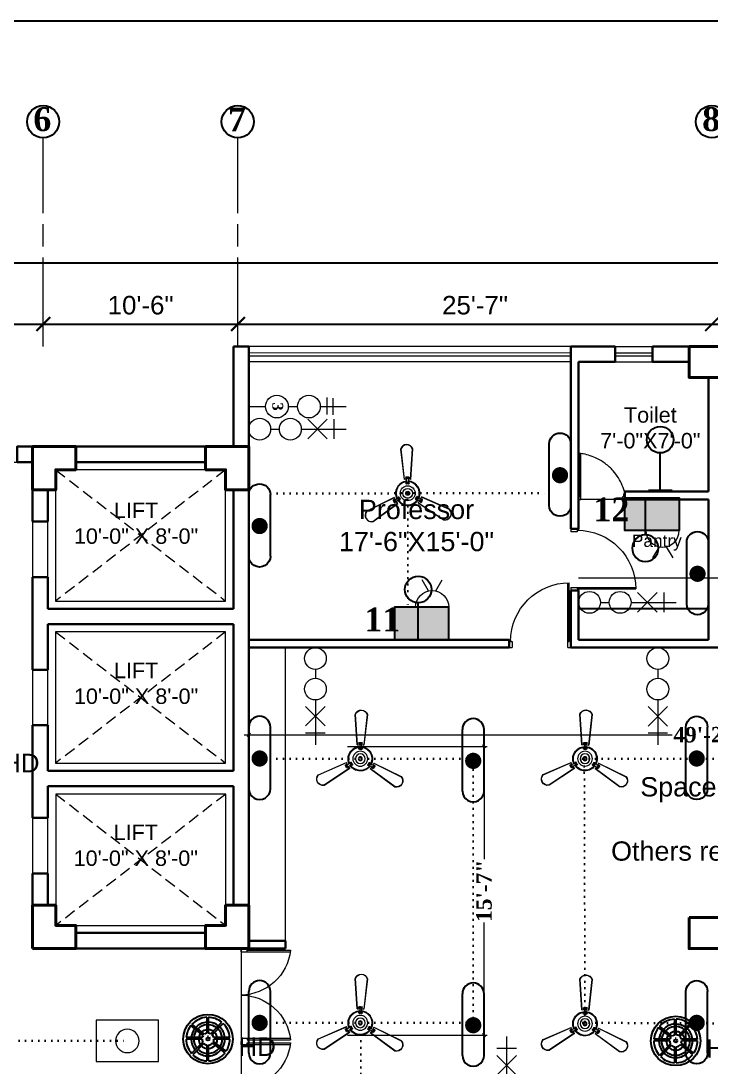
# Model space of a CAD drawing. Header units: inches. Extents: x -12 to 20935469, y -1604 to 24729220.
# Drawn here: x 20825132 to 20825579, y 24656572 to 24657249 of the extents above; entities that cross this region are included whole.
import ezdxf
from ezdxf import colors
from ezdxf.entities.mleader import LeaderData, LeaderLine
from ezdxf.math import Vec2, Vec3

# ---------------------------------------------------------------- set-up
doc = ezdxf.new("R2010")
doc.units = ezdxf.units.IN
doc.header["$LTSCALE"] = 0.03
doc.header["$MEASUREMENT"] = 0
doc.header["$PDMODE"] = 32
doc.header["$PDSIZE"] = 15
for name, pattern in [('ACAD_ISO02W100', [15, 12, -3]), ('ACAD_ISO08W100', [36, 24, -3, 6, -3]), ('DASHED2', [0.375, 0.25, -0.125]), ('DOT', [0.25, 0, -0.25])]:
    doc.linetypes.add(name, pattern=pattern)
for name, color, linetype, lineweight in [('0-elect.fixture-3 fan', 200, 'Continuous', 20), ('2', 7, 'Continuous', 9), ('CL BOX', 90, 'ACAD_ISO02W100', 0), ('column', 1, 'Continuous', 40), ('Dim Line', 252, 'Continuous', 13), ('Dimiention', 75, 'Continuous', 18), ('Door', 7, 'Continuous', 18), ('Dot', 253, 'Continuous', 0), ('E-CF', 4, 'Continuous', 30), ('Gas', 21, 'Continuous', 5), ('Grid Line', 252, 'Continuous', 18), ('Hatch', 253, 'Continuous', 15), ('line', 7, 'Continuous', 9), ('Main Wall', 7, 'Continuous', 30), ('wind.', 150, 'Continuous', 20)]:
    doc.layers.add(name, color=color, linetype=linetype, lineweight=lineweight)
for name, color, linetype in [('AC TEXT', 151, 'DOT'), ('DIM TEXT 2025', 7, 'Continuous'), ('FUR', 251, 'Continuous'), ('H', 154, 'Continuous'), ('heat detactor', 8, 'Continuous'), ('SB TEXT', 215, 'DOT'), ('TEXT', 7, 'Continuous'), ('w', 188, 'DOT')]:
    doc.layers.add(name, color=color, linetype=linetype)
doc.styles.add('2', font='swisscl.ttf')
doc.styles.add('RomanS', font='arial.ttf', dxfattribs={"height": 12})
doc.styles.get("Standard").update_dxf_attribs({"font": 'timesbd.ttf'})
doc.dimstyles.new('Aec_Arch_I', dxfattribs={"dimscale": 96, "dimtxt": 12, "dimasz": 0.09375, "dimexe": 0.125, "dimexo": 0.125, "dimgap": 0.0625, "dimtad": 1, "dimdec": 0, "dimzin": 3, "dimdsep": 46, "dimlunit": 4, "dimtxsty": 'RomanS', "dimblk1": 'ARCHTICK', "dimblk2": 'ARCHTICK', "dimsah": 1, "dimcen": 0.09375, "dimdle": 0.125, "dimadec": 0, "dimazin": 0, "dimtfac": 0.75, "dimtdec": 0, "dimtmove": 2, "dimatfit": 3, "dimldrblk": 'ARCHTICK', "dimfxl": 1, "dimfrac": 1, "dimtolj": 1, "dimtzin": 0, "dimarcsym": 0})
doc.dimstyles.new('Standard 8', dxfattribs={"dimtxt": 7, "dimasz": 2, "dimexe": 2, "dimexo": 2, "dimgap": 2, "dimtad": 0, "dimdec": 0, "dimzin": 3, "dimdsep": 46, "dimlunit": 4, "dimtxsty": 'Standard', "dimblk": 'OBLIQUE', "dimcen": 3, "dimdle": 3, "dimclrd": 256, "dimclre": 256, "dimclrt": 256, "dimadec": 0, "dimazin": 0, "dimtfac": 1, "dimtdec": 0, "dimtix": 1, "dimtofl": 0, "dimtmove": 0, "dimatfit": 0, "dimldrblk": 'OBLIQUE', "dimfxl": 1, "dimtolj": 1, "dimtzin": 0, "dimlwd": -1, "dimlwe": -1, "dimarcsym": 0})

# ---------------------------------------------------------------- blocks, each defined once
blk = doc.blocks.new('sssss-flat-876')
at = {"layer": 'Door', "linetype": 'Continuous', "ltscale": 3}
blk.add_line((3666.52, 84027.2), (3666.52, 84055.74), dxfattribs=at)
at = {"layer": 'Door', "linetype": 'Continuous', "ltscale": 3, "extrusion": (-7.21527e-09, -3.35624e-18, 1), "elevation": 0}
for points in [[(3666.52, 84057.2), (3666.52, 84055.74), (3668.35, 84055.74), (3668.35, 84056.47), (3670.18, 84056.47), (3670.18, 84057.2)], [(3668.35, 84055.74), (3696.16, 84055.74), (3696.16, 84056.47), (3668.35, 84056.47)]]:
    blk.add_lwpolyline(points, close=True, dxfattribs=at)
at = {"layer": 'Door', "linetype": 'Continuous', "ltscale": 3, "flags": 128}
blk.add_lwpolyline([(3670.18, 84027.2, 0.04096), (3675.47, 84028.9, 0.082496), (3684.93, 84034.78, 0.052187), (3689.72, 84039.97, 0.043988), (3692.86, 84045.05, 0.036571), (3694.75, 84049.63, 0.034751), (3695.92, 84054.2, 0.011435), (3696.16, 84055.74)], format="xyb", dxfattribs=at)
at = {"layer": 'Door', "linetype": 'Continuous', "ltscale": 3}
blk.add_lwpolyline([(3666.52, 84027.2), (3666.52, 84028.66), (3668.35, 84028.66), (3668.35, 84027.93), (3670.18, 84027.93), (3670.18, 84027.2)], close=True, dxfattribs=at)
blk = doc.blocks.new('$D40')
at = {"layer": 'Door'}
for p, q in [((1, 4), (1, 42)), ((2, 0), (2, 41.99)), ((1, 5), (0, 5)), ((2, 0), (0, 0)), ((2, 4), (1, 4)), ((39, 4), (38, 4)), ((38, 4), (38, 0)), ((40, 0), (38, 0)), ((40, 5), (38.99, 5)), ((39, 5), (39, 4))]:
    blk.add_line(p, q, dxfattribs=at)
blk.add_arc((1, 4), 38, 0, 90, dxfattribs=at)
blk = doc.blocks.new('A$C36295410')
at = {"layer": 'Door'}
for p, q in [((1, 4), (1, 32)), ((2, 0), (2, 31.98)), ((58, 0), (58, 31.98)), ((59, 4), (59, 32)), ((1, 5), (0, 5)), ((2, 4), (1, 4)), ((58, 4), (59, 4)), ((59, 5), (60, 5)), ((2, 0), (0, 0)), ((58, 0), (60, 0))]:
    blk.add_line(p, q, dxfattribs=at)
for centre, start, end in [((-2.53, -0.34), 0.59063, 83.77826), ((62.53, -0.34), 96.22174, 179.40937)]:
    blk.add_arc(centre, 32.53, start, end, dxfattribs=at)
blk = doc.blocks.new('E-CF')
at = {"layer": '0-elect.fixture-3 fan', "color": 230, "linetype": 'ByBlock', "lineweight": 13, "ltscale": 5}
for p, q in [((-1.45, 6.53), (-2.38, 20.87)), ((-1.35, 6.55), (-2.29, 20.85)), ((3.24, 20.73), (1.65, 6.48)), ((3.34, 20.73), (1.74, 6.45)), ((-19.63, -7.46), (-6.46, -1.71)), ((-19.57, -7.54), (-6.43, -1.8)), ((-4.99, -4.44), (-16.92, -12.4)), ((-4.93, -4.51), (-16.88, -12.49)), ((16.28, -13.26), (4.71, -4.73)), ((16.32, -13.17), (4.78, -4.66)), ((6.34, -2.1), (19.2, -8.44)), ((6.37, -2.01), (19.25, -8.36))]:
    blk.add_line(p, q, dxfattribs=at)
at = {"layer": '0-elect.fixture-3 fan', "color": 232, "linetype": 'ByBlock', "lineweight": 13, "ltscale": 5}
for p, q in [((-0.35, 5.43), (-0.66, 4.81)), ((-0.33, 6.68), (-0.62, 7.28)), ((-0.35, 4.97), (-0.22, 4.72)), ((-0.29, 7.46), (-0.15, 7.2)), ((-0.02, 6.87), (0.23, 7.01)), ((0.04, 5.2), (0.29, 5.33)), ((0.48, 7.43), (0.62, 7.18)), ((0.6, 5.41), (0.87, 4.78)), ((0.63, 6.66), (0.96, 7.25)), ((0.42, 4.9), (0.56, 4.65)), ((-6.08, -2.77), (-6.75, -2.79)), ((-6.68, -3.29), (-6.53, -3.05)), ((-6.31, -3.97), (-6.16, -3.73)), ((-5.94, -3.44), (-6.18, -3.29)), ((-5.62, -3.61), (-6, -4.17)), ((-4.99, -2.18), (-4.57, -1.62)), ((-4.52, -2.55), (-4.76, -2.41)), ((-4.53, -3.01), (-3.84, -2.97)), ((-4.46, -2.08), (-4.31, -1.83)), ((-4.13, -2.78), (-3.98, -2.54)), ((4.38, -3.22), (3.69, -3.14)), ((4.03, -2.81), (3.74, -2.8)), ((4.47, -2.17), (4.18, -2.17)), ((4.47, -2.63), (4.47, -2.91)), ((4.87, -2.41), (4.49, -1.83)), ((5.44, -3.87), (5.79, -4.45)), ((6.19, -4.13), (5.9, -4.12)), ((5.94, -3.05), (6.61, -3.1)), ((5.95, -3.42), (5.94, -3.7)), ((6.6, -3.47), (6.31, -3.46))]:
    blk.add_line(p, q, dxfattribs=at)
at = {"layer": '0-elect.fixture-3 fan', "color": 5, "lineweight": 13}
blk.add_line((0, 0), (0, 0), dxfattribs=at)
at = {"layer": '0-elect.fixture-3 fan', "color": 230, "linetype": 'ByBlock', "lineweight": 13, "ltscale": 5, "extrusion": (0, 0, -1)}
for centre, major_axis, start_param, end_param in [((0.46, 19.91), (-2.12, 2.12), 5.823867, 8.359631), ((0.46, 19.91), (-2.05, 2.05), 5.830329, 8.353169), ((0, 0), (-4.05, 4.05), 5.068563, 7.021343), ((0, 0), (-3.85, 3.85), 5.085186, 7.003917), ((0, 0), (4.72, 4.72), -1.003222, -0.833722), ((0, 0), (-4.05, 4.05), 0.879773, 2.832553), ((0, 0), (-3.85, 3.85), 0.896396, 2.815126), ((0, 0), (4.72, 4.72), -0.690743, -0.521244), ((0, 0), (-4.72, 4.72), 5.068843, 5.238343), ((0, 0), (4.72, 4.72), 3.185569, 3.355068), ((0, 0), (4.05, 4.05), 1.403372, 3.356151), ((0, 0), (-3.85, 3.85), 2.990791, 4.909522), ((0, 0), (4.72, 4.72), 1.403652, 1.573151), ((0, 0), (-4.72, 4.72), 2.66197, 2.831469), ((-17.47, -9.55), (-2.12, 2.12), 3.729471, 6.265236), ((-17.47, -9.55), (-2.05, 2.05), 3.735934, 6.258773), ((17, -10.35), (-2.12, 2.12), 1.635076, 4.170841), ((17, -10.35), (2.05, 2.05), 0.070743, 2.593582)]:
    blk.add_ellipse(centre, major_axis=major_axis, ratio=1, start_param=start_param, end_param=end_param, dxfattribs=at)
at = {"layer": '0-elect.fixture-3 fan', "color": 232, "linetype": 'ByBlock', "lineweight": 13, "ltscale": 5, "extrusion": (0, 0, -1)}
for centre, major_axis, start_param, end_param in [((-0.41, 7.39), (-0.169, 0.169), 5.038692, 7.013305), ((-0.28, 4.84), (0.101, 0.101), 3.926991, 10.210176), ((0, 0), (5.4, 5.4), -0.840677, -0.683789), ((-0.22, 7.33), (0.101, 0.101), 3.926991, 10.210176), ((-2.18, 6.1), (-1.37, 1.37), 2.052913, 2.705807), ((0.11, 6.94), (0.101, 0.101), 3.926991, 10.210176), ((0.17, 5.27), (0.101, 0.101), 3.926991, 10.210176), ((0.49, 4.78), (0.101, 0.101), 3.926991, 10.210176), ((0.55, 7.31), (0.101, 0.101), 3.926991, 10.210176), ((2.58, 5.99), (1.46, 1.46), 3.643048, 4.257264), ((0.75, 7.36), (-0.169, 0.169), 0.887007, 2.86162), ((-0.44, 4.71), (0.169, 0.169), 2.26283, 4.381754), ((0, 0), (3.17, 3.17), -0.878763, -0.645703), ((0.66, 4.68), (0.169, 0.169), 0.376965, 2.49589), ((-6.75, -3.02), (0.169, 0.169), 3.505001, 5.479614), ((0, 0), (-5.4, 5.4), 4.91891, 5.075797), ((-6.6, -3.17), (0.101, 0.101), 3.926991, 10.210176), ((-6.19, -4.04), (0.169, 0.169), 1.373501, 3.348114), ((-6.24, -3.85), (0.101, 0.101), 3.926991, 10.210176), ((-6.06, -3.36), (0.101, 0.101), 3.926991, 10.210176), ((-6.47, -0.75), (1.46, 1.46), 1.548653, 2.162869), ((-4.19, -4.93), (-1.37, 1.37), 6.241703, 6.894597), ((-4.64, -2.48), (-0.101, 0.101), 5.497787, 11.780972), ((-4.38, -1.76), (-0.169, 0.169), 6.136552, 8.255476), ((-4.38, -1.96), (-0.101, 0.101), 5.497787, 11.780972), ((-4.05, -2.66), (0.101, 0.101), 3.926991, 10.210176), ((0, 0), (-3.17, 3.17), 4.880824, 5.113884), ((-3.86, -2.73), (0.169, 0.169), 0.168435, 2.287359), ((3.72, -2.9), (0.169, 0.169), 2.471361, 4.590285), ((0, 0), (-3.17, 3.17), 2.786429, 3.019489), ((3.89, -2.81), (0.101, 0.101), 3.926991, 10.210176), ((4.29, -1.97), (-0.169, 0.169), 5.928021, 8.046946), ((4.33, -2.17), (0.101, 0.101), 3.926991, 10.210176), ((4.47, -2.77), (0.101, 0.101), 3.926991, 10.210176), ((3.89, -5.22), (-1.46, 1.46), 1.025054, 1.63927), ((6.36, -1.16), (1.37, 1.37), 2.576511, 3.229406), ((6, -4.32), (-0.169, 0.169), 2.981402, 4.956015), ((5.95, -3.56), (-0.101, 0.101), 5.497787, 11.780972), ((6.05, -4.13), (0.101, 0.101), 3.926991, 10.210176), ((0, 0), (-5.4, 5.4), 2.824515, 2.981402), ((6.45, -3.47), (-0.101, 0.101), 5.497787, 11.780972), ((6.6, -3.33), (-0.169, 0.169), 0.849902, 2.824515)]:
    blk.add_ellipse(centre, major_axis=major_axis, ratio=1, start_param=start_param, end_param=end_param, dxfattribs=at)
at = {"layer": '0-elect.fixture-3 fan', "linetype": 'ByBlock', "lineweight": 13, "ltscale": 5, "extrusion": (0, 0, -1)}
blk.add_ellipse((0.01, 0.03), major_axis=(-2.47, 2.47), ratio=1, start_param=5.497787, end_param=11.780972, dxfattribs=at)
at = {"layer": '0-elect.fixture-3 fan', "color": 200, "linetype": 'ByBlock', "lineweight": 13, "ltscale": 5, "extrusion": (0, 0, -1)}
blk.add_ellipse((0, 0), major_axis=(-1.61, 1.61), ratio=1, start_param=5.497787, end_param=11.780972, dxfattribs=at)
at = {"layer": '0-elect.fixture-3 fan', "color": 190, "linetype": 'ByBlock', "lineweight": 13, "ltscale": 5, "extrusion": (0, 0, -1)}
for major_axis, start_param, end_param in [((0.666, 0.666), 3.926991, 10.210176), ((-0.461, 0.461), 5.497787, 11.780972)]:
    blk.add_ellipse((0, 0), major_axis=major_axis, ratio=1, start_param=start_param, end_param=end_param, dxfattribs=at)
blk = doc.blocks.new('FDDF')
at = {"layer": 'line', "color": 6, "linetype": 'Continuous', "lineweight": 25, "ltscale": 50}
for p, q in [((7351582.6, 3307777.3), (7351582.6, 3307351.8)), ((7351732.3, 3307777.3), (7351732.3, 3307351.8))]:
    blk.add_line(p, q, dxfattribs=at)
at = {"layer": 'line', "color": 6, "linetype": 'Continuous', "lineweight": 40, "ltscale": 50, "const_width": 56.1}
blk.add_lwpolyline([(7351657.4, 3307596.9, 1), (7351657.4, 3307540.8, 1)], format="xyb", close=True, dxfattribs=at)
at = {"layer": 'line', "color": 6, "linetype": 'Continuous', "lineweight": 25, "ltscale": 50}
for centre, start, end in [((7351657.4, 3307777.3), 0, 180), ((7351657.4, 3307351.8), 180, 0)]:
    blk.add_arc(centre, 74.8, start, end, dxfattribs=at)
blk = doc.blocks.new('bulb')
at = {"layer": 'line', "color": 4, "lineweight": 25, "ltscale": 50}
for p, q in [((20823168.7, 24658803.9), (20823168.7, 24658777.6)), ((20823168.7, 24658790.8), (20823209.9, 24658790.8))]:
    blk.add_line(p, q, dxfattribs=at)
blk.add_circle((20823224.6, 24658790.8), 14.7, dxfattribs=at)
blk = doc.blocks.new('fgftrfteter')
at = {"layer": 'Dimiention', "color": 4, "ltscale": 50}
for p, q in [((4580895, 2288123), (4580808, 2288269)), ((4580989, 2288123), (4581076, 2288269)), ((4580720, 2287906), (4581164, 2287906))]:
    blk.add_line(p, q, dxfattribs=at)
blk.add_arc((4580942, 2287906), 222, 0, 180, dxfattribs=at)
blk = doc.blocks.new('2PIN')
at = {"layer": 'H', "true_color": 0x000000, "transparency": 33554567}
h = blk.add_hatch(color=18, dxfattribs=at)
h.dxf.hatch_style = 1
h.paths.add_polyline_path([(20823027, 24658981.2), (20822972.3, 24658981.2), (20822972.3, 24658948.3), (20823027, 24658948.3)])
blk.add_lwpolyline([(20822972.3, 24658981.2), (20823027, 24658981.2), (20823027, 24658948.3), (20822972.3, 24658948.3)], close=True)
at = {"layer": '2', "color": 6, "lineweight": 25, "transparency": 33554648, "xscale": 0.07559514081214198, "yscale": 0.07559514081214198, "zscale": 0.07559514081214198}
blk.add_blockref('fgftrfteter', (20476692.1, 24486026.6), dxfattribs=at)
blk = doc.blocks.new('_Oblique')
at = {"color": 0, "linetype": 'ByBlock', "lineweight": -2}
blk.add_line((-0.5, -0.5), (0.5, 0.5), dxfattribs=at)
blk = doc.blocks.new('*D74')
at = {"layer": 'Defpoints', "color": 0, "transparency": 16777216}
for p in [(20825279.37, 24656843.28), (20825869.35, 24656843.28), (20825869.35, 24656786.77)]:
    blk.add_point(p, dxfattribs=at)
at = {"layer": 'DIM TEXT 2025', "lineweight": 0, "transparency": 16777216}
for p, q in [((20825279.37, 24656843.28), (20825279.37, 24656784.78)), ((20825869.35, 24656843.28), (20825869.35, 24656784.77)), ((20825276.37, 24656786.78), (20825553.48, 24656786.78)), ((20825872.35, 24656786.77), (20825595.24, 24656786.78))]:
    blk.add_line(p, q, dxfattribs=at)
at = {"layer": 'DIM TEXT 2025', "lineweight": 0, "transparency": 16777216, "xscale": 2, "yscale": 2, "zscale": 2}
for p, rotation in [((20825279.37, 24656786.78), 179.9999045527728), ((20825869.35, 24656786.77), 359.9999045527728)]:
    blk.add_blockref('_Oblique', p, dxfattribs=dict(at, rotation=rotation))
at = {"layer": 'DIM TEXT 2025', "lineweight": 0, "transparency": 16777216, "insert": (20825574.36, 24656786.78), "char_height": 10, "attachment_point": 5, "rotation": 359.9999}
blk.add_mtext('\\A1;49\'-2"', dxfattribs=at)
blk = doc.blocks.new('*D76')
at = {"layer": 'Defpoints', "color": 0, "transparency": 16777216}
for p in [(20825343.37, 24656779.28), (20825343.37, 24656592.23), (20825431.67, 24656592.23)]:
    blk.add_point(p, dxfattribs=at)
at = {"layer": 'DIM TEXT 2025', "lineweight": 0, "transparency": 16777216}
for p, q in [((20825431.67, 24656782.28), (20825431.67, 24656706.33)), ((20825343.37, 24656779.28), (20825433.67, 24656779.28)), ((20825431.67, 24656589.23), (20825431.67, 24656665.18)), ((20825343.37, 24656592.23), (20825433.67, 24656592.23))]:
    blk.add_line(p, q, dxfattribs=at)
at = {"layer": 'DIM TEXT 2025', "lineweight": 0, "transparency": 16777216, "xscale": 2, "yscale": 2, "zscale": 2}
for p, rotation in [((20825431.67, 24656779.28), 90), ((20825431.67, 24656592.23), 270)]:
    blk.add_blockref('_Oblique', p, dxfattribs=dict(at, rotation=rotation))
at = {"layer": 'DIM TEXT 2025', "lineweight": 0, "transparency": 16777216, "insert": (20825431.67, 24656685.75), "char_height": 10, "attachment_point": 5, "rotation": 90}
blk.add_mtext('\\A1;15\'-7"', dxfattribs=at)
blk = doc.blocks.new('GGGFGFG')
at = {"layer": 'line', "color": 4, "ltscale": 50}
for p, q in [((7356688.2, 3293208.1), (7357003, 3293208.1)), ((7356688.2, 3292998.4), (7356688.2, 3293208.1)), ((7357003, 3293208.1), (7357003, 3292998.4)), ((7357003, 3292998.4), (7356688.2, 3292998.4))]:
    blk.add_line(p, q, dxfattribs=at)
blk.add_circle((7356845.6, 3293103.2), 59.6, dxfattribs=at)
blk = doc.blocks.new('_ArchTick')
at = {"color": 0, "linetype": 'ByBlock', "lineweight": 35, "const_width": 0.15}
blk.add_lwpolyline([(-0.5, -0.5), (0.5, 0.5)], dxfattribs=at)
blk = doc.blocks.new('*D340')
at = {"layer": 'Defpoints', "color": 0, "transparency": 16777216}
for p in [(20821040.22, 24639400.93), (20821236.75, 24639400.93), (20821236.75, 24639400.93)]:
    blk.add_point(p, dxfattribs=at)
at = {"layer": 'Dim Line', "color": 0, "lineweight": -2, "transparency": 16777216}
for p, q in [((20821028.22, 24639400.93), (20821248.75, 24639400.93)), ((20821040.22, 24639388.93), (20821040.22, 24639388.93)), ((20821236.75, 24639388.93), (20821236.75, 24639388.93))]:
    blk.add_line(p, q, dxfattribs=at)
at = {"layer": 'Dim Line', "color": 0, "lineweight": -2, "transparency": 16777216, "xscale": 9, "yscale": 9, "zscale": 9, "rotation": 180}
blk.add_blockref('_ArchTick', (20821040.22, 24639400.93), dxfattribs=at)
at = {"layer": 'Dim Line', "color": 0, "lineweight": -2, "transparency": 16777216, "xscale": 9, "yscale": 9, "zscale": 9}
blk.add_blockref('_ArchTick', (20821236.75, 24639400.93), dxfattribs=at)
at = {"layer": 'Dim Line', "color": 0, "transparency": 16777216, "insert": (20821138.48, 24639413.05), "char_height": 12, "attachment_point": 5, "style": 'RomanS'}
blk.add_mtext('\\A1;16\'-5"', dxfattribs=at)
blk = doc.blocks.new('*D341')
at = {"layer": 'Defpoints', "color": 0, "transparency": 16777216}
for p in [(20821236.75, 24639400.93), (20821362.75, 24639400.93), (20821362.75, 24639400.93)]:
    blk.add_point(p, dxfattribs=at)
at = {"layer": 'Dim Line', "color": 0, "lineweight": -2, "transparency": 16777216}
for p, q in [((20821224.75, 24639400.93), (20821374.75, 24639400.93)), ((20821236.75, 24639388.93), (20821236.75, 24639388.93)), ((20821362.75, 24639388.93), (20821362.75, 24639388.93))]:
    blk.add_line(p, q, dxfattribs=at)
at = {"layer": 'Dim Line', "color": 0, "lineweight": -2, "transparency": 16777216, "xscale": 9, "yscale": 9, "zscale": 9, "rotation": 180}
blk.add_blockref('_ArchTick', (20821236.75, 24639400.93), dxfattribs=at)
at = {"layer": 'Dim Line', "color": 0, "lineweight": -2, "transparency": 16777216, "xscale": 9, "yscale": 9, "zscale": 9}
blk.add_blockref('_ArchTick', (20821362.75, 24639400.93), dxfattribs=at)
at = {"layer": 'Dim Line', "color": 0, "transparency": 16777216, "insert": (20821299.75, 24639413.05), "char_height": 12, "attachment_point": 5, "style": 'RomanS'}
blk.add_mtext('\\A1;10\'-6"', dxfattribs=at)
blk = doc.blocks.new('*D342')
at = {"layer": 'Defpoints', "color": 0, "transparency": 16777216}
for p in [(20821362.75, 24639400.93), (20821669.75, 24639400.93), (20821669.75, 24639400.93)]:
    blk.add_point(p, dxfattribs=at)
at = {"layer": 'Dim Line', "color": 0, "lineweight": -2, "transparency": 16777216}
for p, q in [((20821350.75, 24639400.93), (20821681.75, 24639400.93)), ((20821362.75, 24639388.93), (20821362.75, 24639388.93)), ((20821669.75, 24639388.93), (20821669.75, 24639388.93))]:
    blk.add_line(p, q, dxfattribs=at)
at = {"layer": 'Dim Line', "color": 0, "lineweight": -2, "transparency": 16777216, "xscale": 9, "yscale": 9, "zscale": 9, "rotation": 180}
blk.add_blockref('_ArchTick', (20821362.75, 24639400.93), dxfattribs=at)
at = {"layer": 'Dim Line', "color": 0, "lineweight": -2, "transparency": 16777216, "xscale": 9, "yscale": 9, "zscale": 9}
blk.add_blockref('_ArchTick', (20821669.75, 24639400.93), dxfattribs=at)
at = {"layer": 'Dim Line', "color": 0, "transparency": 16777216, "insert": (20821516.25, 24639413.05), "char_height": 12, "attachment_point": 5, "style": 'RomanS'}
blk.add_mtext('\\A1;25\'-7"', dxfattribs=at)
blk = doc.blocks.new('*D343')
at = {"layer": 'Defpoints', "color": 0, "transparency": 16777216}
for p in [(20821669.75, 24639400.93), (20821969.75, 24639400.93), (20821969.75, 24639400.93)]:
    blk.add_point(p, dxfattribs=at)
at = {"layer": 'Dim Line', "color": 0, "lineweight": -2, "transparency": 16777216}
blk.add_line((20821657.75, 24639400.93), (20821981.75, 24639400.93), dxfattribs=at)
at = {"layer": 'Dim Line', "color": 0, "lineweight": -2, "transparency": 16777216, "xscale": 9, "yscale": 9, "zscale": 9, "rotation": 180}
blk.add_blockref('_ArchTick', (20821669.75, 24639400.93), dxfattribs=at)
at = {"layer": 'Dim Line', "color": 0, "lineweight": -2, "transparency": 16777216, "xscale": 9, "yscale": 9, "zscale": 9}
blk.add_blockref('_ArchTick', (20821969.75, 24639400.93), dxfattribs=at)
at = {"layer": 'Dim Line', "color": 0, "transparency": 16777216, "insert": (20821819.75, 24639413.05), "char_height": 12, "attachment_point": 5, "style": 'RomanS'}
blk.add_mtext('\\A1;25\'-0"', dxfattribs=at)
blk = doc.blocks.new('*D329')
at = {"layer": 'Defpoints', "color": 0, "transparency": 16777216}
for p in [(20822147.72, 24639440.57), (20820144.28, 24639433.51), (20822147.72, 24639433.51)]:
    blk.add_point(p, dxfattribs=at)
at = {"layer": 'Dim Line', "color": 0, "lineweight": -2, "transparency": 16777216}
for p, q in [((20820144.28, 24639445.51), (20820144.28, 24639452.57)), ((20822147.72, 24639445.51), (20822147.72, 24639452.57)), ((20820132.28, 24639440.57), (20822159.72, 24639440.57))]:
    blk.add_line(p, q, dxfattribs=at)
at = {"layer": 'Dim Line', "color": 0, "lineweight": -2, "transparency": 16777216, "xscale": 9, "yscale": 9, "zscale": 9, "rotation": 180}
blk.add_blockref('_ArchTick', (20820144.28, 24639440.57), dxfattribs=at)
at = {"layer": 'Dim Line', "color": 0, "lineweight": -2, "transparency": 16777216, "xscale": 9, "yscale": 9, "zscale": 9}
blk.add_blockref('_ArchTick', (20822147.72, 24639440.57), dxfattribs=at)
at = {"layer": 'Dim Line', "color": 0, "transparency": 16777216, "insert": (20821146, 24639452.7), "char_height": 12, "attachment_point": 5, "style": 'RomanS'}
blk.add_mtext('\\A1;166\'-11"', dxfattribs=at)
blk = doc.blocks.new('rfgrtrtgrtgr')
at = {"layer": 'Dimiention', "ltscale": 50}
for p, q in [((11249437.2, 1692057.9), (11249437.5, 1691968.7)), ((11249469.8, 1692055.5), (11249470, 1691966.3)), ((11249506, 1692013.3), (11249368.7, 1692013.3)), ((11249675.2, 1692013.3), (11249626.5, 1692013.3)), ((11249883.8, 1692013.3), (11249795.7, 1692013.3))]:
    blk.add_line(p, q, dxfattribs=at)
for centre in [(11249566.2, 1692013.3), (11249735.5, 1692013.3)]:
    blk.add_circle(centre, 60.2, dxfattribs=at)
blk = doc.blocks.new('gy')
at = {"layer": 'Dimiention', "color": 18, "ltscale": 50, "true_color": 0x000000}
for p, q in [((3543686.26, 5183217.13), (3543686.26, 5183211.14)), ((3543688.4, 5183217.13), (3543694.39, 5183211.14)), ((3543694.39, 5183217.13), (3543688.4, 5183211.14)), ((3543696.38, 5183214.14), (3543682.58, 5183214.14)), ((3543705.77, 5183214.14), (3543703.06, 5183214.14))]:
    blk.add_line(p, q, dxfattribs=at)
for centre in [(3543699.72, 5183214.14), (3543709.11, 5183214.14)]:
    blk.add_circle(centre, 3.34, dxfattribs=at)
blk = doc.blocks.new('heat detaCTOR')
for p, q in [((20826806.99, 24664335.71), (20826806.99, 24664325.41)), ((20826808.1, 24664325.48), (20826808.1, 24664335.73)), ((20826804.72, 24664323.99), (20826796.69, 24664330.35)), ((20826805.53, 24664324.77), (20826797.4, 24664331.19)), ((20826809.56, 24664325.06), (20826816.75, 24664332.51)), ((20826810.46, 24664324.4), (20826817.58, 24664331.78)), ((20826803.91, 24664321.62), (20826793.66, 24664321.62)), ((20826804.07, 24664322.73), (20826793.7, 24664322.73)), ((20826821.85, 24664322.73), (20826811.48, 24664322.73)), ((20826821.9, 24664321.62), (20826811.65, 24664321.62)), ((20826804.41, 24664319.72), (20826797.2, 24664312.27)), ((20826805.09, 24664318.84), (20826797.97, 24664311.46)), ((20826806.99, 24664317.83), (20826806.99, 24664307.52)), ((20826808.1, 24664307.5), (20826808.1, 24664317.77)), ((20826818.83, 24664312.83), (20826810.79, 24664319.19)), ((20826819.48, 24664313.72), (20826811.36, 24664320.16))]:
    blk.add_line(p, q)
at = {"layer": 'heat detactor'}
for radius in [16.02, 0.961]:
    blk.add_circle((20826807.78, 24664321.62), radius, dxfattribs=at)
at = {"layer": 'heat detactor', "ltscale": 50}
for radius, start, end in [(14.12, 93.18051, 137.28954), (14.12, 50.52278, 88.68504), (14.12, 141.78747, 175.47949), (9.26, 141.90716, 172.33086), (9.26, 95.40816, 134.24025), (6.08, 97.38665, 131.51755), (6.08, 56.48277, 86.93464), (9.26, 53.66859, 87.7533), (9.26, 7.66914, 45.99957), (14.12, 4.52051, 46.02441), (14.12, 179.97791, 221.50422), (9.26, 180, 218.35841), (6.08, 180, 215.54423), (6.08, 142.0004, 169.51141), (3.87, 180, 209.44306), (3.87, 142.20041, 163.36573), (3.87, 101.66393, 125.58928), (1.65, 78.65512, 101.31836), (3.87, 62.6166, 85.17626), (1.65, 42.04035, 45.94363), (3.87, 16.63427, 45.98363), (3.87, 337.71284, 0), (6.08, 10.48859, 45.9945), (6.08, 331.78457, 0), (9.26, 329.06186, 0), (14.12, 326.01258, 0.02209), (9.26, 226.02742, 264.59184), (6.08, 226.03249, 262.61335), (3.87, 226.04337, 258.33607), (3.87, 274.82374, 321.10171), (6.08, 273.06536, 321.30172), (9.26, 272.2467, 321.39496), (14.12, 226.00259, 266.81949), (14.12, 271.31496, 321.51464)]:
    blk.add_arc((20826807.78, 24664321.62), radius, start, end, dxfattribs=at)
at = {"layer": 'heat detactor'}
for start, end in [(141.8685, 173.49395), (94.58991, 135.36381), (52.50765, 88.09257), (6.50605, 46.00168), (180, 219.51935), (327.93831, 0), (226.02532, 265.41009), (271.90743, 321.43362)]:
    blk.add_arc((20826807.78, 24664321.62), 10.91, start, end, dxfattribs=at)
at = {"insert": (20826827.55, 24664322.73), "char_height": 12, "attachment_point": 1, "style": 'RomanS'}
blk.add_mtext_dynamic_manual_height_columns('HD', width=23.193, gutter_width=60, heights=[0], dxfattribs=at)
blk = doc.blocks.new('GRID')
at = {"layer": 'Grid Line', "color": 252, "linetype": 'ACAD_ISO08W100', "lineweight": 9, "ltscale": 80, "true_color": 0x939598}
for p, q in [((20821236.75, 24639386.33), (20821236.75, 24639521.54)), ((20821362.75, 24639386.33), (20821362.75, 24639521.55))]:
    blk.add_line(p, q, dxfattribs=at)
at = {"layer": 'TEXT'}
for centre in [(20821236.61, 24639531.96), (20821362.61, 24639531.97), (20821669.61, 24639531.97)]:
    blk.add_circle(centre, 10.42, dxfattribs=at)
at = {"layer": 'TEXT', "char_height": 15.435, "width": 227.4581, "attachment_point": 8, "rotation": 0}
for s, insert in [('\\A1;6', (20821236.09, 24639525.66)), ('\\A1;7', (20821362.1, 24639525.67)), ('\\A1;8', (20821669.09, 24639525.67))]:
    blk.add_mtext(s, dxfattribs=dict(at, insert=insert))
at = {"layer": 'Dim Line'}
for base, p1, p2, picture, middle in [((20822147.72, 24639440.57), (20820144.28, 24639433.51), (20822147.72, 24639433.51), '*D329', (20821146, 24639452.7)), ((20821236.75, 24639400.93), (20821040.22, 24639400.93), (20821236.75, 24639400.93), '*D340', (20821138.48, 24639413.05)), ((20821362.75, 24639400.93), (20821236.75, 24639400.93), (20821362.75, 24639400.93), '*D341', (20821299.75, 24639413.05)), ((20821669.75, 24639400.93), (20821362.75, 24639400.93), (20821669.75, 24639400.93), '*D342', (20821516.25, 24639413.05)), ((20821969.75, 24639400.93), (20821669.75, 24639400.93), (20821969.75, 24639400.93), '*D343', (20821819.75, 24639413.05))]:
    dim = blk.add_linear_dim(base=base, p1=p1, p2=p2, dimstyle='Aec_Arch_I', dxfattribs=at)
    dim.commit()
    dim.dimension.update_dxf_attribs({"geometry": picture, "text_midpoint": middle})

msp = doc.modelspace()

# ---------------------------------------------------------------- linework, layer by layer
msp.add_line((20825576.87, 24656868.27), (20825492.87, 24656868.27))
at = {"layer": 'column', "lineweight": 40, "ltscale": 20}
for points in [[(20825564.37, 24657038.25), (20825564.37, 24657018.25), (20825594.37, 24657018.25), (20825594.37, 24657038.25)], [(20825564.37, 24656668.37), (20825564.37, 24656648.37), (20825594.37, 24656648.38), (20825594.37, 24656668.38)]]:
    msp.add_lwpolyline(points, close=True, dxfattribs=at)
for points in [[(20825139.37, 24656973.42), (20825167.37, 24656973.42), (20825167.37, 24656958.42), (20825154.37, 24656958.42), (20825154.37, 24656945.42), (20825139.37, 24656945.42), (20825139.37, 24656973.42)], [(20825279.37, 24656973.42), (20825251.37, 24656973.42), (20825251.37, 24656958.42), (20825264.37, 24656958.42), (20825264.37, 24656945.42), (20825279.37, 24656945.42), (20825279.37, 24656973.42)], [(20825139.37, 24656648.37), (20825167.37, 24656648.37), (20825167.37, 24656663.37), (20825154.37, 24656663.37), (20825154.37, 24656676.37), (20825139.37, 24656676.37), (20825139.37, 24656648.37)], [(20825279.37, 24656648.37), (20825251.37, 24656648.37), (20825251.37, 24656663.37), (20825264.37, 24656663.37), (20825264.37, 24656676.37), (20825279.37, 24656676.37), (20825279.37, 24656648.37)]]:
    msp.add_lwpolyline(points, dxfattribs=at)
at = {"layer": 'Defpoints'}
msp.add_lwpolyline([(20823799.35, 24657249.12), (20826238.21, 24657249.12), (20826238.21, 24655667.82), (20823799.35, 24655667.82)], close=True, dxfattribs=at)
at = {"layer": 'Dot', "linetype": 'DASHED2', "lineweight": 0, "ltscale": 1000}
for points in [[(20825154.31, 24656958.42), (20825264.37, 24656873.42), (20825264.37, 24656958.42), (20825154.31, 24656873.42)], [(20825154.31, 24656853.42), (20825264.37, 24656768.42), (20825264.37, 24656853.42), (20825154.31, 24656768.42)], [(20825154.37, 24656748.42), (20825264.43, 24656663.25), (20825264.43, 24656748.42), (20825154.37, 24656663.25)]]:
    msp.add_lwpolyline(points, dxfattribs=at)
at = {"layer": 'Gas', "color": 0, "lineweight": 5}
for points in [[(20825154.31, 24656873.42), (20825264.37, 24656873.42), (20825264.37, 24656958.42), (20825154.31, 24656958.42)], [(20825154.31, 24656768.42), (20825264.37, 24656768.42), (20825264.37, 24656853.42), (20825154.31, 24656853.42)], [(20825154.37, 24656663.25), (20825264.43, 24656663.25), (20825264.43, 24656748.42), (20825154.37, 24656748.42)]]:
    msp.add_lwpolyline(points, close=True, dxfattribs=at)
at = {"layer": 'Hatch'}
for p, q in [((20824959.82, 24656963.25), (20825139.37, 24656963.42)), ((20825139.37, 24656963.42), (20825139.37, 24656648.37)), ((20825274.37, 24656647.23), (20825274.37, 24656436.23))]:
    msp.add_line(p, q, dxfattribs=at)
at = {"layer": 'Hatch', "lineweight": 5}
for p, q in [((20825588.87, 24656888.27), (20825492.87, 24656888.27)), ((20825303.19, 24656653.37), (20825303.2, 24656843.28))]:
    msp.add_line(p, q, dxfattribs=at)
at = {"layer": 'Hatch'}
msp.add_lwpolyline([(20825139.35, 24656696.9), (20825149.35, 24656696.9), (20825149.35, 24656732.9), (20825139.35, 24656732.9)], close=True, dxfattribs=at)
at = {"layer": 'Main Wall', "lineweight": 30}
for p, q in [((20825269.37, 24656973.42), (20825269.37, 24657038.25)), ((20825269.37, 24657038.25), (20825279.37, 24657038.25)), ((20825279.37, 24656676.42), (20825279.37, 24657038.25)), ((20825487.87, 24657038.25), (20825487.87, 24656920.27)), ((20825487.87, 24657038.25), (20825516.62, 24657038.25)), ((20825516.62, 24657028.28), (20825516.62, 24657038.25)), ((20825540.62, 24657038.25), (20825564.37, 24657038.25)), ((20825540.62, 24657028.28), (20825540.62, 24657038.25)), ((20825492.87, 24657028.28), (20825492.87, 24656920.27)), ((20825492.87, 24657028.28), (20825516.62, 24657028.28)), ((20825540.62, 24657028.28), (20825564.37, 24657028.28)), ((20825576.87, 24656944.27), (20825576.87, 24657018.25)), ((20825167.37, 24656973.42), (20825269.37, 24656973.42)), ((20825167.37, 24656963.42), (20825251.35, 24656963.42)), ((20825522.87, 24656944.27), (20825522.87, 24656939.27)), ((20825576.87, 24656944.27), (20825522.87, 24656944.27)), ((20825576.87, 24656939.27), (20825522.87, 24656939.27)), ((20825576.87, 24656848.27), (20825576.87, 24656939.27)), ((20825139.35, 24656924.92), (20825149.35, 24656924.92)), ((20825492.87, 24656920.27), (20825487.87, 24656920.27)), ((20825139.35, 24656888.92), (20825149.35, 24656888.92)), ((20825492.87, 24656880.27), (20825487.87, 24656880.27)), ((20825487.87, 24656880.27), (20825487.87, 24656843.27)), ((20825492.87, 24656880.27), (20825492.87, 24656848.27)), ((20825149.37, 24656868.42), (20825269.37, 24656868.42)), ((20825149.37, 24656858.42), (20825269.37, 24656858.42)), ((20825447.87, 24656848.27), (20825279.37, 24656848.28)), ((20825447.87, 24656843.27), (20825447.87, 24656848.27)), ((20825576.87, 24656848.27), (20825492.87, 24656848.27)), ((20825447.87, 24656843.27), (20825279.37, 24656843.28)), ((20825670.87, 24656843.26), (20825487.87, 24656843.27)), ((20825139.35, 24656828.92), (20825149.35, 24656828.92)), ((20825149.35, 24656792.92), (20825139.35, 24656792.92)), ((20825149.37, 24656763.42), (20825269.37, 24656763.42)), ((20825149.37, 24656753.42), (20825269.37, 24656753.42)), ((20825149.35, 24656732.9), (20825139.35, 24656732.9)), ((20825149.35, 24656696.9), (20825139.35, 24656696.9)), ((20825279.37, 24656653.37), (20825303.19, 24656653.37)), ((20825303.19, 24656648.37), (20825303.19, 24656653.37)), ((20825251.37, 24656648.42), (20825167.37, 24656648.42)), ((20825279.37, 24656648.37), (20825303.19, 24656648.37))]:
    msp.add_line(p, q, dxfattribs=at)
for points in [[(20825139.35, 24656973.42), (20825129.35, 24656973.42), (20825129.35, 24656963.42), (20825139.35, 24656963.42)], [(20825139.35, 24656945.42), (20825139.35, 24656924.92)], [(20825149.35, 24656945.42), (20825149.35, 24656924.92)], [(20825269.37, 24656868.42), (20825269.37, 24656945.42)], [(20825139.35, 24656888.92), (20825139.35, 24656828.92)], [(20825149.35, 24656888.92), (20825149.35, 24656868.42)], [(20825149.35, 24656858.42), (20825149.35, 24656828.92)], [(20825269.37, 24656763.42), (20825269.37, 24656858.42)], [(20825139.35, 24656792.92), (20825139.35, 24656732.9)], [(20825149.35, 24656792.92), (20825149.35, 24656763.42)], [(20825149.35, 24656753.42), (20825149.35, 24656732.9)], [(20825269.37, 24656676.37), (20825269.37, 24656753.42)], [(20825139.35, 24656696.9), (20825139.35, 24656676.37), (20825139.35, 24656676.37)], [(20825149.35, 24656696.9), (20825149.35, 24656676.37)], [(20825167.35, 24656658.42), (20825251.35, 24656658.42)]]:
    msp.add_lwpolyline(points, dxfattribs=at)
at = {"layer": 'Main Wall', "lineweight": 13}
for points in [[(20825139.35, 24656888.92), (20825149.35, 24656888.92), (20825149.35, 24656924.92), (20825139.35, 24656924.92)], [(20825139.35, 24656792.92), (20825149.35, 24656792.92), (20825149.35, 24656828.92), (20825139.35, 24656828.92)]]:
    msp.add_lwpolyline(points, close=True, dxfattribs=at)
at = {"layer": 'w', "linetype": 'DOT', "lineweight": 30, "ltscale": 550, "transparency": 33554661}
for p, q in [((20825382.26, 24656943.18), (20825293.35, 24656943.08)), ((20825382.26, 24656943.18), (20825382.26, 24656869.31)), ((20825382.26, 24656943.18), (20825473.85, 24656943.18)), ((20825293.39, 24656771.24), (20825431.67, 24656771.24)), ((20825424.66, 24656772.53), (20825424.66, 24656598.69)), ((20825495.42, 24656771.24), (20825659.61, 24656771.24)), ((20825496.56, 24656770.51), (20825497, 24656600.95)), ((20825293.39, 24656600.22), (20825431.67, 24656600.22)), ((20825351.95, 24656457.28), (20825351.95, 24656600.22)), ((20825495.53, 24656600.22), (20825650.82, 24656599.65)), ((20824192.73, 24656590.12), (20825200.73, 24656588.53))]:
    msp.add_line(p, q, dxfattribs=at)
at = {"layer": 'wind.', "lineweight": 5}
for p, q in [((20825487.87, 24657038.25), (20825279.35, 24657038.25)), ((20825516.62, 24657038.25), (20825540.62, 24657038.25)), ((20825279.35, 24657034.25), (20825487.87, 24657034.32)), ((20825279.35, 24657032.25), (20825487.87, 24657032.32)), ((20825516.62, 24657034.26), (20825540.62, 24657034.26)), ((20825516.62, 24657032.26), (20825540.62, 24657032.26)), ((20825487.87, 24657028.25), (20825279.35, 24657028.25)), ((20825516.62, 24657028.28), (20825540.62, 24657028.28)), ((20824969.82, 24656963.42), (20825139.35, 24656963.42))]:
    msp.add_line(p, q, dxfattribs=at)

# ---------------------------------------------------------------- block references
msp.add_blockref('GRID', (3909.6, 17651.9))
for name, p, xscale, yscale, zscale, rotation in [('bulb', (35220730.36, 12500900.77), 0.5837749611745884, 0.5837749611745884, 0.5837749611745884, 90), ('2PIN', (34206368.06, 40518382.81), 0.6429687876420656, 0.6429687876420656, 0.6429687876420656, 180.0278607246424), ('bulb', (35214807.95, 36819983.19), -0.583774961174589, 0.5837749611745885, 0.5837749611745884, 90.02786090433423), ('bulb', (35220573.69, 12500803.78), 0.5837749611745884, 0.5837749611745884, 0.5837749611745884, 90.00000004090228), ('2PIN', (34213930.16, 8801914.23), -0.6429687876420657, 0.6429687876420657, 0.6429687876420657, 2.205941029842506e-07)]:
    msp.add_blockref(name, p, dxfattribs=dict(xscale=xscale, yscale=yscale, zscale=zscale, rotation=rotation))
at = {"layer": 'CL BOX', "color": 5, "transparency": 33554457, "xscale": -0.127552882082143, "yscale": 0.127552882082143, "zscale": 0.127552882082143, "rotation": 359.9998993550784}
msp.add_blockref('GGGFGFG', (21763586.85, 24236542.07), dxfattribs=at)
at = {"layer": 'Dimiention', "xscale": 2.112111447955701, "yscale": 2.112111447955701, "zscale": 2.112111447955701}
for p, rotation in [((28309995, 35604510.68), 180), ((28310208.5, 35604398.49), 180), ((31772848.39, 17172127.65), 89.99999999999999), ((31773070.12, 17172127.63), 89.99999999999999), ((9877920.46, 32141243.86), 270)]:
    msp.add_blockref('gy', p, dxfattribs=dict(at, rotation=rotation))
at = {"layer": 'E-CF', "xscale": -1.378879578969062, "yscale": 1.378879578969062, "zscale": 1.378879578969062}
msp.add_blockref('E-CF', (20825382.26, 24656943.18), dxfattribs=at)
at = {"layer": 'E-CF', "xscale": 1.378879578969062, "yscale": 1.378879578969062, "zscale": 1.378879578969062, "rotation": 0.0001360592681479923}
for p in [(20825351.53, 24656771.24), (20825497.01, 24656771.28), (20825351.53, 24656600.22), (20825497.01, 24656599.64)]:
    msp.add_blockref('E-CF', p, dxfattribs=at)
at = {"layer": 'FUR', "xscale": -1, "rotation": 270}
for p in [(20825274.37, 24656588.23), (20825274.37, 24656528.23)]:
    msp.add_blockref('A$C36295410', p, dxfattribs=at)
at = {"layer": 'heat detactor'}
for p in [(-1707.88, -7548.23), (-1554.83, -7731.92), (-1252.05, -7733.09)]:
    msp.add_blockref('heat detaCTOR', p, dxfattribs=at)
at = {"layer": 'line', "color": 5}
for p, xscale, yscale, zscale, rotation in [((20136655.06, 24966863.07), -0.09369666655797602, 0.09369666655797602, 0.09369666655797602, 179.9999999896241), ((20136460.58, 24966830.16), -0.09369666655797602, 0.09369666655797602, 0.09369666655797602, 179.9999999896241), ((20136744.07, 24966799.24), -0.09369666655797602, 0.09369666655797602, 0.09369666655797602, 179.9999999896241), ((21514111.44, 24966681.23), 0.09369666655797601, 0.09369666655797601, 0.09369666655797601, 180.000136069644), ((21514249.72, 24966679.71), 0.09369666655797601, 0.09369666655797601, 0.09369666655797601, 180.000136069644), ((20136743.55, 24966679.6), -0.09369666655797602, 0.09369666655797602, 0.09369666655797602, 179.9999999896241), ((21514111.44, 24966510.02), 0.09369666655797601, 0.09369666655797601, 0.09369666655797601, 180.000136069644), ((21514249.72, 24966508.5), 0.09369666655797601, 0.09369666655797601, 0.09369666655797601, 180.000136069644), ((20136743.55, 24966508.39), -0.09369666655797602, 0.09369666655797602, 0.09369666655797602, 179.9999999896241)]:
    msp.add_blockref('FDDF', p, dxfattribs=dict(at, xscale=xscale, yscale=yscale, zscale=zscale, rotation=rotation))
at = {"layer": 'Main Wall', "rotation": 90.00000000000001}
msp.add_blockref('sssss-flat-876', (20909550.07, 24653272.74), dxfattribs=at)
at = {"layer": 'Main Wall', "xscale": -1, "rotation": 270}
msp.add_blockref('$D40', (20825487.87, 24656880.27), dxfattribs=at)
at = {"layer": 'Main Wall', "xscale": -1}
msp.add_blockref('$D40', (20825487.87, 24656843.27), dxfattribs=at)
at = {"layer": 'TEXT', "xscale": 0.12246412811567, "yscale": 0.12246412811567, "zscale": 0.12246412811567, "rotation": 180}
msp.add_blockref('rfgrtrtgrtgr', (22202986.58, 24864210.31), dxfattribs=at)

# ---------------------------------------------------------------- texts
at = {"layer": 'AC TEXT', "insert": (20825301.62, 24656999.36), "char_height": 7, "width": 227.4581, "attachment_point": 2, "rotation": 270}
msp.add_mtext('\\A1;3', dxfattribs=at)
at = {"layer": 'SB TEXT', "char_height": 15.435, "width": 227.4581, "attachment_point": 8, "rotation": 0}
for s, insert in [('12', (20825514.09, 24656925.01)), ('11', (20825365.81, 24656853.71))]:
    msp.add_mtext(s, dxfattribs=dict(at, insert=insert))
at = {"layer": 'TEXT', "color": 30, "lineweight": 5, "ltscale": 20, "attachment_point": 2, "style": '2'}
for s, width, gutter_width, insert, char_height in [('{\\fArial|b0|i0|c0|p34;\\C0;Toilet \\P7\'-0"X7\'-0"}', 104.7597, 0.5, (20825539.31, 24656998.94), 10), ('\\pxsm1;{\\fArial|b0|i0|c0|p34;\\C0;LIFT\\P10\'-0" X 8\'-0" }', 235.5919, 0.75, (20825206.38, 24656937.13), 10), ('\\pxqc;{\\fArial|b0|i0|c0|p34;\\C0; \\PProfessor\\P\\pq*;17\'-6"X15\'-0"}', 95.6144, 0.5, (20825387.94, 24656959.77), 12.4758), ('{\\fArial|b0|i0|c0|p34;\\C0;Pantry}', 63.5135, 0.5, (20825543.52, 24656916.48), 8), ('\\pxsm1;{\\fArial|b0|i0|c0|p34;\\C0;LIFT\\P10\'-0" X 8\'-0" }', 235.5919, 0.75, (20825206.4, 24656833.44), 10), ('\\pxqc;{\\fArial|b0|i0|c0|p34;\\C0; \\PSpace For P.A \\P& \\POthers related Staff}', 151.3652, 0.5, (20825589.46, 24656780.13), 12.4758), ('\\pxsm1;{\\fArial|b0|i0|c0|p34;\\C0;LIFT\\P10\'-0" X 8\'-0" }', 235.5919, 0.75, (20825206.2, 24656728.55), 10)]:
    msp.add_mtext_dynamic_manual_height_columns(s, width=width, gutter_width=gutter_width, heights=[0], dxfattribs=dict(at, insert=insert, char_height=char_height))

# ---------------------------------------------------------------- dimensions: what is measured, and where the dimension line sits
at = {"layer": 'DIM TEXT 2025', "lineweight": 0}
dim = msp.add_aligned_dim(p1=(20825279.37, 24656843.28), p2=(20825869.35, 24656843.28), distance=-56.51, dimstyle='Standard 8', override={"dimtxt": 10, "dimexo": 0, "dimlwd": 0, "dimlwe": 0}, dxfattribs=at)
dim.commit()
dim.dimension.update_dxf_attribs({"geometry": '*D74', "text_midpoint": (20825574.36, 24656786.78)})
dim = msp.add_linear_dim(base=(20825431.67, 24656592.23), p1=(20825343.37, 24656779.28), p2=(20825343.37, 24656592.23), angle=90, dimstyle='Standard 8', override={"dimtxt": 10, "dimexo": 0, "dimlwd": 0, "dimlwe": 0}, dxfattribs=at)
dim.commit()
dim.dimension.update_dxf_attribs({"geometry": '*D76', "text_midpoint": (20825431.67, 24656685.75)})

# ---------------------------------------------------------------- leaders
at = {"layer": 'TEXT', "lineweight": 5, "ltscale": 20}
ml = msp.add_multileader_mtext('Standard', dxfattribs=at)
ml.set_content('{\\fArial|b0|i0|c0|p34; Fire Duct}', color=256)
ml.set_leader_properties()
ml.build(insert=Vec2(0, 0))
ml.multileader.update_dxf_attribs({"text_right_attachment_type": 6, "dogleg_length": 0.36, "arrow_head_size": 10})
ctx = ml.context
ctx.base_point, ctx.char_height, ctx.arrow_head_size, ctx.landing_gap_size, ctx.plane_origin = Vec3(20824934.62, 24656612.81), 10, 10, 0.09, Vec3(20824912.13, 24656660.67)
ctx.right_attachment = 6
notes = []
notes.append((ctx, [(0, (1, 1, 0), (20824912.13, 24656612.81), (1, 0), 22.49, [(0, [(20824912.13, 24656660.67)], 0, [])])]))
ctx.mtext.insert, ctx.mtext.width, ctx.mtext.defined_height, ctx.mtext.flow_direction = Vec3(20824934.71, 24656617.9), 232.7041, 29.78, 5
for ctx, leaders in notes:
    for number, flags, end, landing, length, lines in leaders:
        leader = LeaderData()
        leader.index, (leader.has_last_leader_line, leader.has_dogleg_vector, leader.attachment_direction) = number, flags
        leader.last_leader_point, leader.dogleg_vector, leader.dogleg_length = Vec3(end), Vec3(landing), length
        for number, points, colour, breaks in lines:
            line = LeaderLine()
            line.index, line.vertices, line.color, line.breaks = number, Vec3.list(points), colors.encode_raw_color(colour), breaks
            leader.lines.append(line)
        ctx.leaders.append(leader)

doc.saveas('drawing.dxf')
